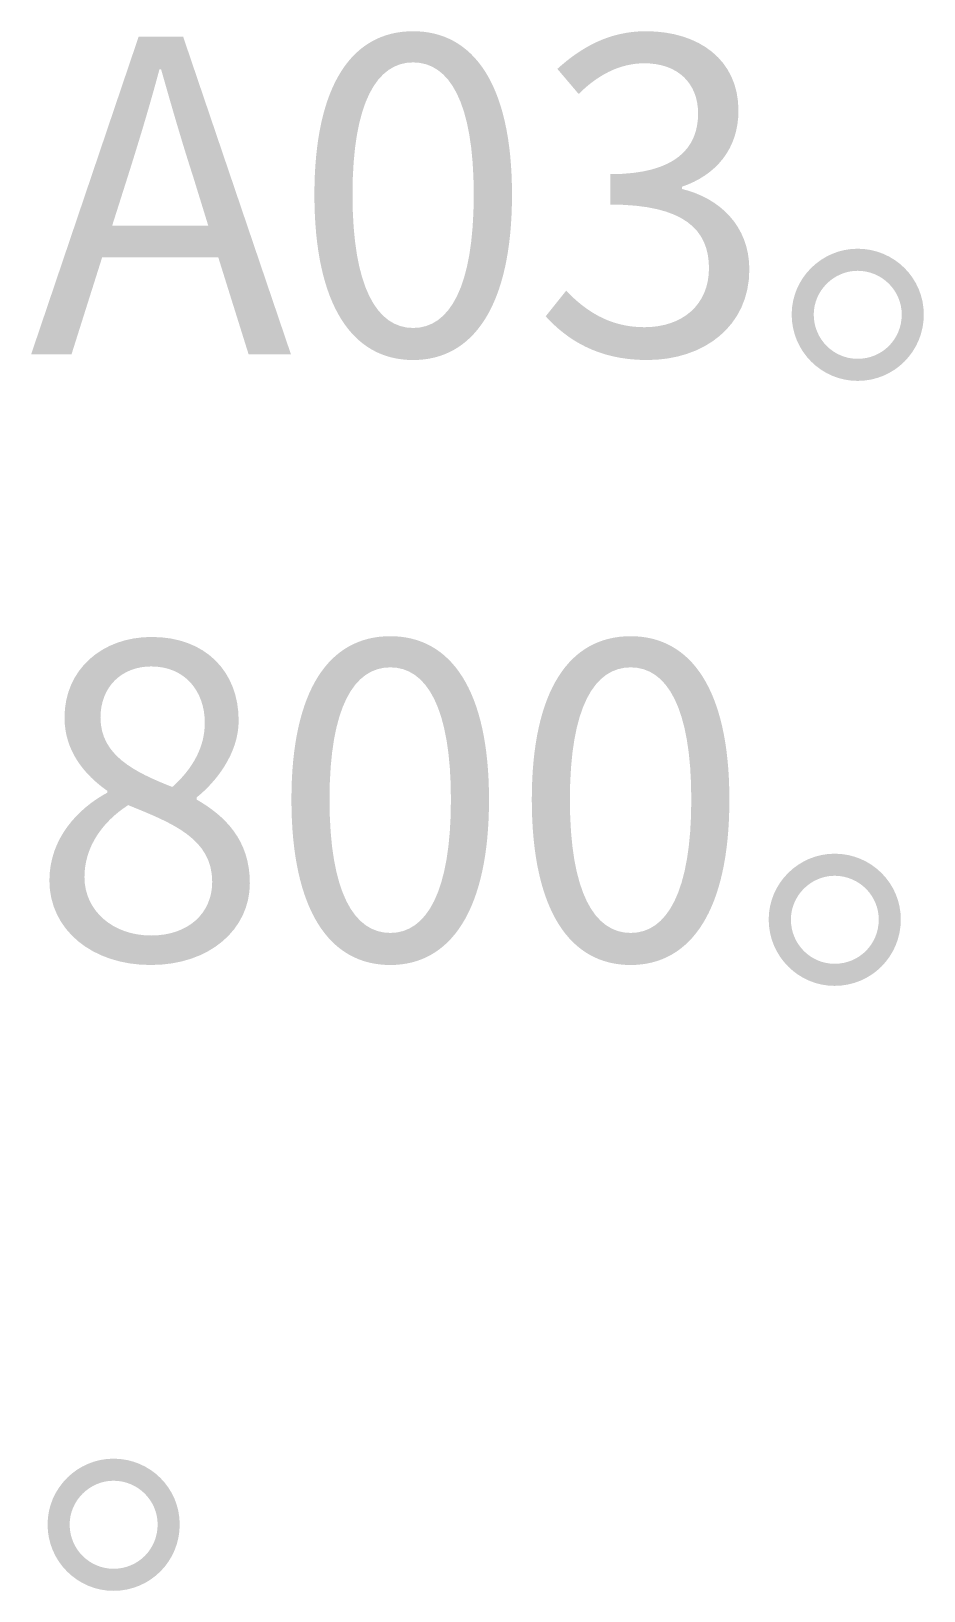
# Model space of a CAD drawing. Header units: millimetres. Extents: x -4600 to 229000, y -4300 to 19460.
# Drawn here: x 62308 to 62898, y 8178 to 9209 of the extents above; entities that cross this region are included whole.
import ezdxf

# ---------------------------------------------------------------- set-up
doc = ezdxf.new("R2010")
doc.units = ezdxf.units.MM
doc.header["$LTSCALE"] = 100
doc.layers.add('A-NOTE', color=7, linetype='Continuous', lineweight=18)

# ---------------------------------------------------------------- blocks, each defined once
blk = doc.blocks.new('A02_SHEET')
at = {"layer": 'A-NOTE'}
h = blk.add_hatch(color=256, dxfattribs=at)
edge = h.paths.add_edge_path()
edge.add_spline(control_points=[(22560.4, 8991.3), (22600.3, 8991.3), (22625.8, 9027.4), (22625.8, 9100.7), (22625.8, 9173.5), (22600.3, 9208.7), (22560.4, 9208.7), (22520.3, 9208.7), (22495.1, 9173.5), (22495.1, 9100.7), (22495.1, 9027.4), (22520.3, 8991.3), (22560.4, 8991.3)], knot_values=[0, 0, 0, 0, 1, 1, 1, 2, 2, 2, 3, 3, 3, 4, 4, 4, 4], degree=3, periodic=0)
edge = h.paths.add_edge_path(flags=0)
edge.add_spline(control_points=[(22560.4, 9012.5), (22536.7, 9012.5), (22520.3, 9039.1), (22520.3, 9100.7), (22520.3, 9162), (22536.7, 9188.1), (22560.4, 9188.1), (22584.2, 9188.1), (22600.5, 9162), (22600.5, 9100.7), (22600.5, 9039.1), (22584.2, 9012.5), (22560.4, 9012.5)], knot_values=[0, 0, 0, 0, 1, 1, 1, 2, 2, 2, 3, 3, 3, 4, 4, 4, 4], degree=3, periodic=0)
h = blk.add_hatch(color=256, dxfattribs=at)
edge = h.paths.add_edge_path()
edge.add_spline(control_points=[(22715.1, 8991.3), (22752.7, 8991.3), (22782.8, 9013.6), (22782.8, 9051.2), (22782.8, 9080.1), (22763, 9098.4), (22738.3, 9104.4)], knot_values=[0, 0, 0, 0, 1, 1, 1, 2, 2, 2, 2], degree=3, periodic=0)
edge.add_line((22738.3, 9104.4), (22738.3, 9105.9))
edge.add_spline(control_points=[(22738.3, 9105.9), (22760.7, 9113.6), (22775.6, 9130.8), (22775.6, 9156.3), (22775.6, 9189.5), (22749.8, 9208.7), (22714.3, 9208.7), (22690.2, 9208.7), (22671.6, 9198.1), (22655.8, 9183.8)], knot_values=[0, 0, 0, 0, 1, 1, 1, 2, 2, 2, 3, 3, 3, 3], degree=3, periodic=0)
edge.add_line((22655.8, 9183.8), (22669.9, 9167.2))
edge.add_spline(control_points=[(22669.9, 9167.2), (22681.9, 9179.2), (22696.5, 9187.5), (22713.4, 9187.5), (22735.5, 9187.5), (22748.9, 9174.3), (22748.9, 9154.3), (22748.9, 9131.7), (22734.3, 9114.2), (22690.8, 9114.2)], knot_values=[0, 0, 0, 0, 1, 1, 1, 2, 2, 2, 3, 3, 3, 3], degree=3, periodic=0)
edge.add_line((22690.8, 9114.2), (22690.8, 9094.1))
edge.add_spline(control_points=[(22690.8, 9094.1), (22739.5, 9094.1), (22756.1, 9077.5), (22756.1, 9052), (22756.1, 9027.9), (22738.6, 9013), (22713.4, 9013), (22689.6, 9013), (22673.9, 9024.5), (22661.6, 9037.1)], knot_values=[0, 0, 0, 0, 1, 1, 1, 2, 2, 2, 3, 3, 3, 3], degree=3, periodic=0)
edge.add_line((22661.6, 9037.1), (22648.1, 9020.2))
edge.add_spline(control_points=[(22648.1, 9020.2), (22661.9, 9005), (22682.5, 8991.3), (22715.1, 8991.3)], knot_values=[0, 0, 0, 0, 1, 1, 1, 1], degree=3, periodic=0)
h = blk.add_hatch(color=256, dxfattribs=at)
h.paths.add_polyline_path([(22307.7, 8995), (22334.4, 8995), (22354.7, 9059.2), (22431.5, 9059.2), (22451.6, 8995), (22479.6, 8995), (22408.3, 9205), (22378.8, 9205), (22307.7, 8995)])
edge = h.paths.add_edge_path(flags=0)
edge.add_line((22361.3, 9080.1), (22371.6, 9112.5))
edge.add_spline(control_points=[(22371.6, 9112.5), (22379.1, 9136.2), (22386, 9158.9), (22392.6, 9183.5)], knot_values=[0, 0, 0, 0, 1, 1, 1, 1], degree=3, periodic=0)
edge.add_line((22392.6, 9183.5), (22393.7, 9183.5))
edge.add_spline(control_points=[(22393.7, 9183.5), (22400.6, 9159.2), (22407.2, 9136.2), (22414.9, 9112.5)], knot_values=[0, 0, 0, 0, 1, 1, 1, 1], degree=3, periodic=0)
edge.add_line((22414.9, 9112.5), (22424.9, 9080.1))
edge.add_line((22424.9, 9080.1), (22361.3, 9080.1))
h = blk.add_hatch(color=256, dxfattribs=at)
edge = h.paths.add_edge_path()
edge.add_spline(control_points=[(22854.4, 9064.9), (22830.6, 9064.9), (22810.8, 9045.4), (22810.8, 9021.4), (22810.8, 8997), (22830.6, 8977.5), (22854.4, 8977.5), (22878.7, 8977.5), (22898.2, 8997), (22898.2, 9021.4), (22898.2, 9045.4), (22878.7, 9064.9), (22854.4, 9064.9)], knot_values=[0, 0, 0, 0, 1, 1, 1, 2, 2, 2, 3, 3, 3, 4, 4, 4, 4], degree=3, periodic=0)
edge = h.paths.add_edge_path(flags=0)
edge.add_spline(control_points=[(22854.4, 8992.1), (22838.6, 8992.1), (22825.4, 9005), (22825.4, 9021.4), (22825.4, 9037.1), (22838.6, 9050.3), (22854.4, 9050.3), (22870.7, 9050.3), (22883.6, 9037.1), (22883.6, 9021.4), (22883.6, 9005), (22870.7, 8992.1), (22854.4, 8992.1)], knot_values=[0, 0, 0, 0, 1, 1, 1, 2, 2, 2, 3, 3, 3, 4, 4, 4, 4], degree=3, periodic=0)
h = blk.add_hatch(color=256, dxfattribs=at)
edge = h.paths.add_edge_path()
edge.add_spline(control_points=[(22386.8, 8591.3), (22426.1, 8591.3), (22452.4, 8615.1), (22452.4, 8645.4), (22452.4, 8674.4), (22435.5, 8690.1), (22417.2, 8700.7)], knot_values=[0, 0, 0, 0, 1, 1, 1, 2, 2, 2, 2], degree=3, periodic=0)
edge.add_line((22417.2, 8700.7), (22417.2, 8702.1))
edge.add_spline(control_points=[(22417.2, 8702.1), (22429.5, 8711.9), (22445, 8730.8), (22445, 8752.9), (22445, 8785.2), (22423.2, 8808.2), (22387.4, 8808.2), (22354.7, 8808.2), (22329.8, 8786.7), (22329.8, 8754.9), (22329.8, 8732.8), (22343, 8717), (22358.2, 8706.4)], knot_values=[0, 0, 0, 0, 1, 1, 1, 2, 2, 2, 3, 3, 3, 4, 4, 4, 4], degree=3, periodic=0)
edge.add_line((22358.2, 8706.4), (22358.2, 8705.3))
edge.add_spline(control_points=[(22358.2, 8705.3), (22339, 8695), (22319.8, 8675.2), (22319.8, 8647.1), (22319.8, 8614.8), (22347.9, 8591.3), (22386.8, 8591.3)], knot_values=[0, 0, 0, 0, 1, 1, 1, 2, 2, 2, 2], degree=3, periodic=0)
edge = h.paths.add_edge_path(flags=0)
edge.add_spline(control_points=[(22387.1, 8610.8), (22361.9, 8610.8), (22343, 8627.1), (22343, 8649.4), (22343, 8669.5), (22355, 8686.1), (22371.9, 8697)], knot_values=[0, 0, 0, 0, 1, 1, 1, 2, 2, 2, 2], degree=3, periodic=0)
edge.add_spline(control_points=[(22371.9, 8697), (22401.7, 8685), (22427.5, 8674.6), (22427.5, 8646.3), (22427.5, 8625.4), (22411.5, 8610.8), (22387.1, 8610.8)], knot_values=[0, 0, 0, 0, 1, 1, 1, 2, 2, 2, 2], degree=3, periodic=0)
edge = h.paths.add_edge_path(flags=0)
edge.add_spline(control_points=[(22401.1, 8709), (22376.2, 8718.8), (22353.6, 8729.9), (22353.6, 8754.9), (22353.6, 8775.2), (22367.6, 8788.7), (22387.1, 8788.7), (22409.5, 8788.7), (22422.6, 8772.3), (22422.6, 8751.4), (22422.6, 8736), (22415.2, 8721.6), (22401.1, 8709)], knot_values=[0, 0, 0, 0, 1, 1, 1, 2, 2, 2, 3, 3, 3, 4, 4, 4, 4], degree=3, periodic=0)
h = blk.add_hatch(color=256, dxfattribs=at)
edge = h.paths.add_edge_path()
edge.add_spline(control_points=[(22545.3, 8591.3), (22585.1, 8591.3), (22610.6, 8627.4), (22610.6, 8700.7), (22610.6, 8773.5), (22585.1, 8808.7), (22545.3, 8808.7), (22505.1, 8808.7), (22479.9, 8773.5), (22479.9, 8700.7), (22479.9, 8627.4), (22505.1, 8591.3), (22545.3, 8591.3)], knot_values=[0, 0, 0, 0, 1, 1, 1, 2, 2, 2, 3, 3, 3, 4, 4, 4, 4], degree=3, periodic=0)
edge = h.paths.add_edge_path(flags=0)
edge.add_spline(control_points=[(22545.3, 8612.5), (22521.5, 8612.5), (22505.1, 8639.1), (22505.1, 8700.7), (22505.1, 8762), (22521.5, 8788.1), (22545.3, 8788.1), (22569, 8788.1), (22585.4, 8762), (22585.4, 8700.7), (22585.4, 8639.1), (22569, 8612.5), (22545.3, 8612.5)], knot_values=[0, 0, 0, 0, 1, 1, 1, 2, 2, 2, 3, 3, 3, 4, 4, 4, 4], degree=3, periodic=0)
h = blk.add_hatch(color=256, dxfattribs=at)
edge = h.paths.add_edge_path()
edge.add_spline(control_points=[(22704.3, 8591.3), (22744.1, 8591.3), (22769.6, 8627.4), (22769.6, 8700.7), (22769.6, 8773.5), (22744.1, 8808.7), (22704.3, 8808.7), (22664.1, 8808.7), (22638.9, 8773.5), (22638.9, 8700.7), (22638.9, 8627.4), (22664.1, 8591.3), (22704.3, 8591.3)], knot_values=[0, 0, 0, 0, 1, 1, 1, 2, 2, 2, 3, 3, 3, 4, 4, 4, 4], degree=3, periodic=0)
edge = h.paths.add_edge_path(flags=0)
edge.add_spline(control_points=[(22704.3, 8612.5), (22680.5, 8612.5), (22664.1, 8639.1), (22664.1, 8700.7), (22664.1, 8762), (22680.5, 8788.1), (22704.3, 8788.1), (22728, 8788.1), (22744.4, 8762), (22744.4, 8700.7), (22744.4, 8639.1), (22728, 8612.5), (22704.3, 8612.5)], knot_values=[0, 0, 0, 0, 1, 1, 1, 2, 2, 2, 3, 3, 3, 4, 4, 4, 4], degree=3, periodic=0)
h = blk.add_hatch(color=256, dxfattribs=at)
edge = h.paths.add_edge_path()
edge.add_spline(control_points=[(22839.2, 8664.9), (22815.4, 8664.9), (22795.6, 8645.4), (22795.6, 8621.4), (22795.6, 8597), (22815.4, 8577.5), (22839.2, 8577.5), (22863.5, 8577.5), (22883, 8597), (22883, 8621.4), (22883, 8645.4), (22863.5, 8664.9), (22839.2, 8664.9)], knot_values=[0, 0, 0, 0, 1, 1, 1, 2, 2, 2, 3, 3, 3, 4, 4, 4, 4], degree=3, periodic=0)
edge = h.paths.add_edge_path(flags=0)
edge.add_spline(control_points=[(22839.2, 8592.1), (22823.4, 8592.1), (22810.3, 8605), (22810.3, 8621.4), (22810.3, 8637.1), (22823.4, 8650.3), (22839.2, 8650.3), (22855.5, 8650.3), (22868.4, 8637.1), (22868.4, 8621.4), (22868.4, 8605), (22855.5, 8592.1), (22839.2, 8592.1)], knot_values=[0, 0, 0, 0, 1, 1, 1, 2, 2, 2, 3, 3, 3, 4, 4, 4, 4], degree=3, periodic=0)
h = blk.add_hatch(color=256, dxfattribs=at)
edge = h.paths.add_edge_path()
edge.add_spline(control_points=[(22362.2, 8264.9), (22338.4, 8264.9), (22318.6, 8245.4), (22318.6, 8221.4), (22318.6, 8197), (22338.4, 8177.5), (22362.2, 8177.5), (22386.5, 8177.5), (22406, 8197), (22406, 8221.4), (22406, 8245.4), (22386.5, 8264.9), (22362.2, 8264.9)], knot_values=[0, 0, 0, 0, 1, 1, 1, 2, 2, 2, 3, 3, 3, 4, 4, 4, 4], degree=3, periodic=0)
edge = h.paths.add_edge_path(flags=0)
edge.add_spline(control_points=[(22362.2, 8192.1), (22346.4, 8192.1), (22333.2, 8205), (22333.2, 8221.4), (22333.2, 8237.1), (22346.4, 8250.3), (22362.2, 8250.3), (22378.5, 8250.3), (22391.4, 8237.1), (22391.4, 8221.4), (22391.4, 8205), (22378.5, 8192.1), (22362.2, 8192.1)], knot_values=[0, 0, 0, 0, 1, 1, 1, 2, 2, 2, 3, 3, 3, 4, 4, 4, 4], degree=3, periodic=0)

msp = doc.modelspace()

# ---------------------------------------------------------------- block references
msp.add_blockref('A02_SHEET', (40000, 0))

doc.saveas('drawing.dxf')
